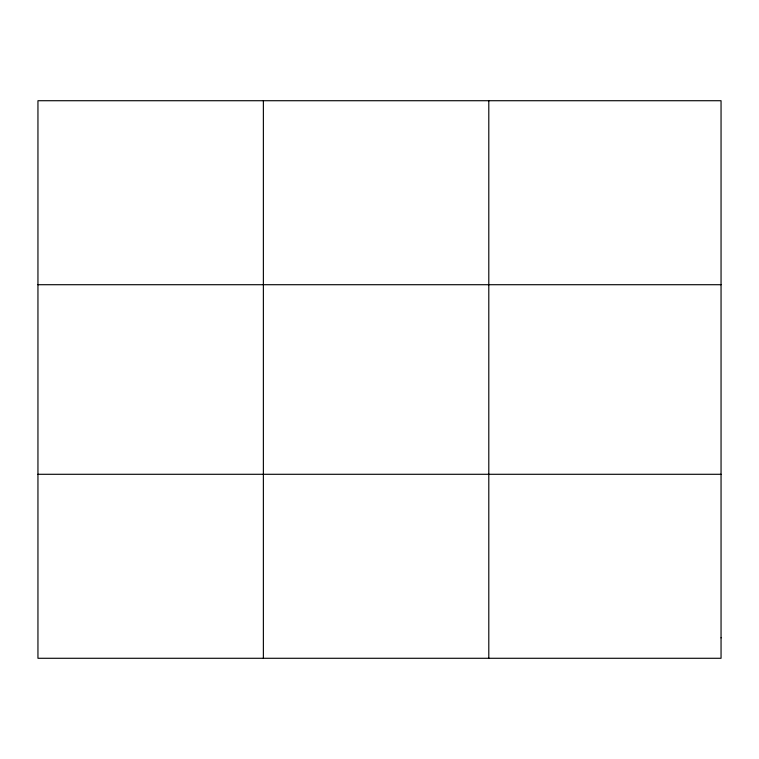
<?xml version="1.0" encoding="UTF-8"?>
<svg xmlns="http://www.w3.org/2000/svg" width="759" height="759" viewBox="0 0 759 759"><rect width="100%" height="100%" fill="white"/><g stroke="black" fill="none" stroke-linecap="round" stroke-linejoin="round"><path stroke-width="1.14" d="M263.373 658.281L263.373 100.719M488.796 658.281L488.796 100.719M37.95 284.71L721.05 284.71M37.95 474.29L721.05 474.29M721.05 637.835L721.05 658.281L37.95 658.281L37.95 100.719L721.05 100.719L721.05 637.835"/></g></svg>
